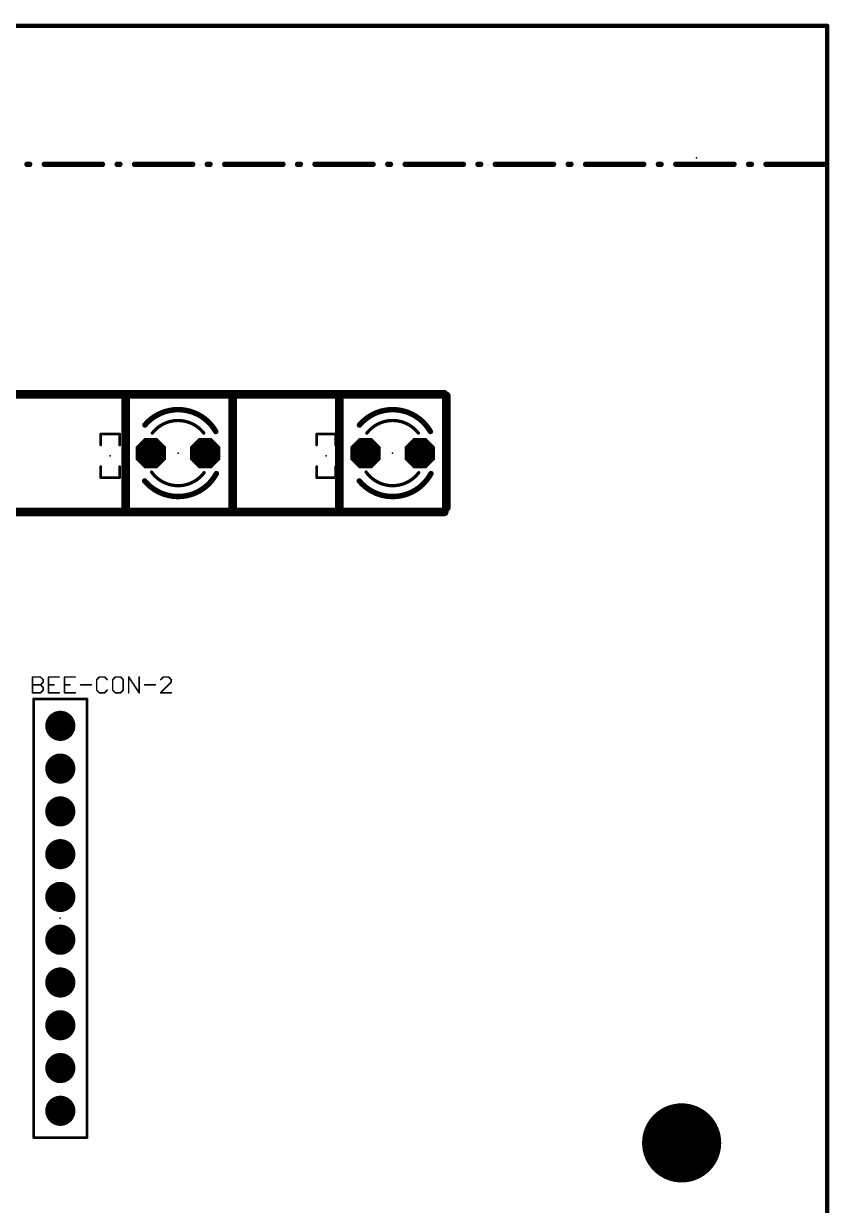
# Model space of a CAD drawing. Extents: x -36 to 36, y -94 to 86.
# Drawn here: x -2.3 to 35.4, y 31.1 to 86.3 of the extents above; entities that cross this region are included whole.
import ezdxf

# ---------------------------------------------------------------- set-up
doc = ezdxf.new("R2010")
doc.units = 0
for name, color, linetype in [('17', 82, 'CONTINUOUS'), ('20', 7, 'CONTINUOUS'), ('21', 253, 'CONTINUOUS'), ('23', 7, 'CONTINUOUS'), ('30', 253, 'CONTINUOUS')]:
    doc.layers.add(name, color=color, linetype=linetype)

# ---------------------------------------------------------------- blocks, each defined once
blk = doc.blocks.new('ROUNDP')
at = {"const_width": 0.5}
blk.add_lwpolyline([(0, -0.25, 1), (0, 0.25, 1), (0, -0.25)], format="xyb", dxfattribs=at)
blk = doc.blocks.new('OCTAGONP')
at = {"const_width": 0.5}
blk.add_lwpolyline([(-0.25, -0.1036), (-0.25, 0.1036), (-0.1036, 0.25), (0.1036, 0.25), (0.25, 0.1036), (0.25, -0.1036), (0.1036, -0.25), (-0.1036, -0.25), (-0.25, -0.1036), (-0.25, 0.1036)], dxfattribs=at)

msp = doc.modelspace()

# ---------------------------------------------------------------- linework, layer by layer
at = {"layer": '20', "const_width": 0.2032}
for points in [[(-35.306, 86.233), (35.306, 86.233)], [(35.306, 28.448), (35.306, 86.233)]]:
    msp.add_lwpolyline(points, dxfattribs=at)
at = {"layer": '20', "const_width": 0.1016}
for points in [[(35.3568, 86.233, 1), (35.2552, 86.233)], [(35.306, 86.1822, 1), (35.306, 86.2838)]]:
    msp.add_lwpolyline(points, format="xyb", dxfattribs=at)
at = {"layer": '20'}
msp.add_circle((28.5, 34), 1.8, dxfattribs=at)
at = {"layer": '21'}
for points, const_width in [([(-2.1118, 79.756), (-1.9872, 79.756)], 0.254), ([(-1.2995, 79.756), (1.4185, 79.756)], 0.254), ([(2.1062, 79.756), (2.2308, 79.756)], 0.254), ([(2.9185, 79.756), (5.6366, 79.756)], 0.254), ([(6.3243, 79.756), (6.4489, 79.756)], 0.254), ([(7.1366, 79.756), (9.8546, 79.756)], 0.254), ([(10.5423, 79.756), (10.6669, 79.756)], 0.254), ([(11.3546, 79.756), (14.0727, 79.756)], 0.254), ([(14.7604, 79.756), (14.885, 79.756)], 0.254), ([(15.5727, 79.756), (18.2908, 79.756)], 0.254), ([(18.9785, 79.756), (19.1031, 79.756)], 0.254), ([(19.7908, 79.756), (22.5088, 79.756)], 0.254), ([(23.1965, 79.756), (23.3211, 79.756)], 0.254), ([(24.0088, 79.756), (26.7269, 79.756)], 0.254), ([(27.4146, 79.756), (27.5392, 79.756)], 0.254), ([(28.2269, 79.756), (30.9449, 79.756)], 0.254), ([(31.6326, 79.756), (31.7572, 79.756)], 0.254), ([(32.4449, 79.756), (35.163, 79.756)], 0.254), ([(-17.399, 69), (17.399, 69)], 0.4064), ([(2.5, 68.921), (2.5, 63.587)], 0.4064), ([(7.5, 68.921), (7.5, 63.587)], 0.4064), ([(12.5, 68.921), (12.5, 63.587)], 0.4064), ([(17.5, 68.921), (17.5, 63.714)], 0.4064), ([(2.2225, 67.143), (1.3335, 67.143)], 0.127), ([(1.3335, 67.143), (1.3335, 66.635)], 0.127), ([(2.2225, 66.635), (2.2225, 67.143)], 0.127), ([(12.319, 67.143), (11.43, 67.143)], 0.127), ([(11.43, 67.143), (11.43, 66.635)], 0.127), ([(12.319, 66.635), (12.319, 67.143)], 0.127), ([(1.3335, 65.619), (1.3335, 65.111)], 0.127), ([(2.2225, 65.111), (2.2225, 65.619)], 0.127), ([(11.43, 65.619), (11.43, 65.111)], 0.127), ([(12.319, 65.111), (12.319, 65.619)], 0.127), ([(1.3335, 65.111), (2.2225, 65.111)], 0.127), ([(11.43, 65.111), (12.319, 65.111)], 0.127), ([(-17.399, 63.5), (17.399, 63.5)], 0.4064), ([(-1.8473, 55.0469), (-1.8473, 55.7841)], 0.0762), ([(-1.8473, 55.7841), (-1.4787, 55.7841)], 0.0762), ([(-1.4787, 55.7841), (-1.3558, 55.6613)], 0.0762), ([(-0.6074, 55.7841), (-1.0989, 55.7841)], 0.0762), ([(-1.0989, 55.7841), (-1.0989, 55.0469)], 0.0762), ([(0.141, 55.7841), (-0.3505, 55.7841)], 0.0762), ([(-0.3505, 55.7841), (-0.3505, 55.0469)], 0.0762), ([(1.2692, 55.7841), (1.1464, 55.6613)], 0.0762), ([(1.515, 55.7841), (1.2692, 55.7841)], 0.0762), ([(1.6378, 55.6613), (1.515, 55.7841)], 0.0762), ([(2.0176, 55.7841), (1.8948, 55.6613)], 0.0762), ([(2.2634, 55.7841), (2.0176, 55.7841)], 0.0762), ([(2.3863, 55.6613), (2.2634, 55.7841)], 0.0762), ([(2.6432, 55.0469), (2.6432, 55.7841)], 0.0762), ([(2.6432, 55.7841), (3.1347, 55.0469)], 0.0762), ([(3.1347, 55.0469), (3.1347, 55.7841)], 0.0762), ([(4.2629, 55.7841), (4.14, 55.6613)], 0.0762), ([(4.5086, 55.7841), (4.2629, 55.7841)], 0.0762), ([(4.6315, 55.6613), (4.5086, 55.7841)], 0.0762), ([(-1.8473, 55.4155), (-1.4787, 55.4155)], 0.0762), ([(-1.3558, 55.5384), (-1.4787, 55.4155)], 0.0762), ([(-1.4787, 55.4155), (-1.3558, 55.2926)], 0.0762), ([(-1.3558, 55.6613), (-1.3558, 55.5384)], 0.0762), ([(-1.3558, 55.2926), (-1.3558, 55.1698)], 0.0762), ([(-1.0989, 55.4155), (-0.8531, 55.4155)], 0.0762), ([(-0.3505, 55.4155), (-0.1047, 55.4155)], 0.0762), ([(0.3979, 55.4155), (0.8894, 55.4155)], 0.0762), ([(1.1464, 55.6613), (1.1464, 55.1698)], 0.0762), ([(1.8948, 55.6613), (1.8948, 55.1698)], 0.0762), ([(2.3863, 55.1698), (2.3863, 55.6613)], 0.0762), ([(3.3916, 55.4155), (3.8831, 55.4155)], 0.0762), ([(4.14, 55.0469), (4.6315, 55.5384)], 0.0762), ([(4.6315, 55.5384), (4.6315, 55.6613)], 0.0762), ([(-1.4787, 55.0469), (-1.8473, 55.0469)], 0.0762), ([(-1.8024, 54.7508), (0.6976, 54.7508)], 0.127), ([(-1.8024, 34.2508), (-1.8024, 54.7508)], 0.127), ([(-1.3558, 55.1698), (-1.4787, 55.0469)], 0.0762), ([(-1.0989, 55.0469), (-0.6074, 55.0469)], 0.0762), ([(-0.3505, 55.0469), (0.141, 55.0469)], 0.0762), ([(0.6976, 54.7508), (0.6976, 34.2508)], 0.127), ([(1.1464, 55.1698), (1.2692, 55.0469)], 0.0762), ([(1.2692, 55.0469), (1.515, 55.0469)], 0.0762), ([(1.515, 55.0469), (1.6378, 55.1698)], 0.0762), ([(1.8948, 55.1698), (2.0176, 55.0469)], 0.0762), ([(2.0176, 55.0469), (2.2634, 55.0469)], 0.0762), ([(2.2634, 55.0469), (2.3863, 55.1698)], 0.0762), ([(4.6315, 55.0469), (4.14, 55.0469)], 0.0762), ([(0.6976, 34.2508), (-1.8024, 34.2508)], 0.127)]:
    msp.add_lwpolyline(points, dxfattribs=dict(at, const_width=const_width))
for points, const_width in [([(-2.1118, 79.8195, 1), (-2.1118, 79.6925)], 0.127), ([(-1.9872, 79.6925, 1), (-1.9872, 79.8195)], 0.127), ([(-1.2995, 79.8195, 1), (-1.2995, 79.6925)], 0.127), ([(1.4185, 79.6925, 1), (1.4185, 79.8195)], 0.127), ([(2.1062, 79.8195, 1), (2.1062, 79.6925)], 0.127), ([(2.2308, 79.6925, 1), (2.2308, 79.8195)], 0.127), ([(2.9185, 79.8195, 1), (2.9185, 79.6925)], 0.127), ([(5.6366, 79.6925, 1), (5.6366, 79.8195)], 0.127), ([(6.3243, 79.8195, 1), (6.3243, 79.6925)], 0.127), ([(6.4489, 79.6925, 1), (6.4489, 79.8195)], 0.127), ([(7.1366, 79.8195, 1), (7.1366, 79.6925)], 0.127), ([(9.8546, 79.6925, 1), (9.8546, 79.8195)], 0.127), ([(10.5423, 79.8195, 1), (10.5423, 79.6925)], 0.127), ([(10.6669, 79.6925, 1), (10.6669, 79.8195)], 0.127), ([(11.3546, 79.8195, 1), (11.3546, 79.6925)], 0.127), ([(14.0727, 79.6925, 1), (14.0727, 79.8195)], 0.127), ([(14.7604, 79.8195, 1), (14.7604, 79.6925)], 0.127), ([(14.885, 79.6925, 1), (14.885, 79.8195)], 0.127), ([(15.5727, 79.8195, 1), (15.5727, 79.6925)], 0.127), ([(18.2908, 79.6925, 1), (18.2908, 79.8195)], 0.127), ([(18.9785, 79.8195, 1), (18.9785, 79.6925)], 0.127), ([(19.1031, 79.6925, 1), (19.1031, 79.8195)], 0.127), ([(19.7908, 79.8195, 1), (19.7908, 79.6925)], 0.127), ([(22.5088, 79.6925, 1), (22.5088, 79.8195)], 0.127), ([(23.1965, 79.8195, 1), (23.1965, 79.6925)], 0.127), ([(23.3211, 79.6925, 1), (23.3211, 79.8195)], 0.127), ([(24.0088, 79.8195, 1), (24.0088, 79.6925)], 0.127), ([(26.7269, 79.6925, 1), (26.7269, 79.8195)], 0.127), ([(27.4146, 79.8195, 1), (27.4146, 79.6925)], 0.127), ([(27.5392, 79.6925, 1), (27.5392, 79.8195)], 0.127), ([(28.2269, 79.8195, 1), (28.2269, 79.6925)], 0.127), ([(30.9449, 79.6925, 1), (30.9449, 79.8195)], 0.127), ([(31.6326, 79.8195, 1), (31.6326, 79.6925)], 0.127), ([(31.7572, 79.6925, 1), (31.7572, 79.8195)], 0.127), ([(32.4449, 79.8195, 1), (32.4449, 79.6925)], 0.127), ([(35.163, 79.6925, 1), (35.163, 79.8195)], 0.127), ([(2.6016, 68.921, 1), (2.3984, 68.921)], 0.2032), ([(7.6016, 68.921, 1), (7.3984, 68.921)], 0.2032), ([(12.6016, 68.921, 1), (12.3984, 68.921)], 0.2032), ([(17.6016, 68.921, 1), (17.3984, 68.921)], 0.2032), ([(17.399, 68.8984, 1), (17.399, 69.1016)], 0.2032), ([(4.953, 68.286, 0.2206), (3.4018, 67.5666)], 0.254), ([(6.7173, 67.2622, 0.2691), (4.953, 68.286)], 0.254), ([(4.953, 68.3495, 1), (4.953, 68.2225)], 0.127), ([(4.953, 68.2225, 1), (4.953, 68.3495)], 0.127), ([(14.986, 68.286, 0.2206), (13.4348, 67.5666)], 0.254), ([(16.7503, 67.2622, 0.2691), (14.986, 68.286)], 0.254), ([(14.986, 68.3495, 1), (14.986, 68.2225)], 0.127), ([(14.986, 68.2225, 1), (14.986, 68.3495)], 0.127), ([(3.3533, 67.6076, 1), (3.4503, 67.5256)], 0.127), ([(4.953, 67.778, 0.2315), (3.75, 67.1896)], 0.1524), ([(6.156, 67.1896, 0.2315), (4.953, 67.778)], 0.1524), ([(4.953, 67.8161, 1), (4.953, 67.7399)], 0.0762), ([(4.953, 67.7399, 1), (4.953, 67.8161)], 0.0762), ([(13.3863, 67.6076, 1), (13.4833, 67.5256)], 0.127), ([(14.986, 67.778, 0.2315), (13.783, 67.1896)], 0.1524), ([(16.189, 67.1896, 0.2315), (14.986, 67.778)], 0.1524), ([(14.986, 67.8161, 1), (14.986, 67.7399)], 0.0762), ([(14.986, 67.7399, 1), (14.986, 67.8161)], 0.0762), ([(1.3335, 67.1748, 1), (1.3335, 67.1112)], 0.0635), ([(1.3653, 67.143, 1), (1.3018, 67.143)], 0.0635), ([(2.2543, 67.143, 1), (2.1907, 67.143)], 0.0635), ([(2.2225, 67.1112, 1), (2.2225, 67.1748)], 0.0635), ([(3.7199, 67.213, 1), (3.7801, 67.1662)], 0.0762), ([(6.1259, 67.1662, 1), (6.1861, 67.213)], 0.0762), ([(6.6622, 67.2307, 1), (6.7724, 67.2937)], 0.127), ([(11.43, 67.1748, 1), (11.43, 67.1112)], 0.0635), ([(11.4618, 67.143, 1), (11.3982, 67.143)], 0.0635), ([(12.3508, 67.143, 1), (12.2873, 67.143)], 0.0635), ([(12.319, 67.1112, 1), (12.319, 67.1748)], 0.0635), ([(13.7529, 67.213, 1), (13.8131, 67.1662)], 0.0762), ([(16.1589, 67.1662, 1), (16.2191, 67.213)], 0.0762), ([(16.6952, 67.2307, 1), (16.8054, 67.2937)], 0.127), ([(1.3018, 66.635, 1), (1.3653, 66.635)], 0.0635), ([(2.1907, 66.635, 1), (2.2543, 66.635)], 0.0635), ([(11.3982, 66.635, 1), (11.4618, 66.635)], 0.0635), ([(12.2873, 66.635, 1), (12.3508, 66.635)], 0.0635), ([(1.3653, 65.619, 1), (1.3018, 65.619)], 0.0635), ([(2.2543, 65.619, 1), (2.1907, 65.619)], 0.0635), ([(3.7129, 65.3682, 0.2422), (4.953, 64.73)], 0.1524), ([(3.7439, 65.3903, 1), (3.6819, 65.3461)], 0.0762), ([(4.953, 64.222, 0.277), (6.7459, 65.2978)], 0.254), ([(4.953, 64.73, 0.2361), (6.1722, 65.3396)], 0.1524), ([(6.2027, 65.3167, 1), (6.1417, 65.3625)], 0.0762), ([(6.8019, 65.2679, 1), (6.6899, 65.3277)], 0.127), ([(11.4618, 65.619, 1), (11.3982, 65.619)], 0.0635), ([(12.3508, 65.619, 1), (12.2873, 65.619)], 0.0635), ([(13.7459, 65.3682, 0.2422), (14.986, 64.73)], 0.1524), ([(13.7769, 65.3903, 1), (13.7149, 65.3461)], 0.0762), ([(14.986, 64.222, 0.277), (16.7789, 65.2978)], 0.254), ([(14.986, 64.73, 0.2361), (16.2052, 65.3396)], 0.1524), ([(16.2357, 65.3167, 1), (16.1747, 65.3625)], 0.0762), ([(16.8349, 65.2679, 1), (16.7229, 65.3277)], 0.127), ([(1.3335, 65.1428, 1), (1.3335, 65.0793)], 0.0635), ([(1.3018, 65.111, 1), (1.3653, 65.111)], 0.0635), ([(2.1907, 65.111, 1), (2.2543, 65.111)], 0.0635), ([(2.2225, 65.0793, 1), (2.2225, 65.1428)], 0.0635), ([(3.392, 64.9531, 0.2226), (4.953, 64.222)], 0.254), ([(3.4408, 64.9938, 1), (3.3432, 64.9124)], 0.127), ([(4.953, 64.7681, 1), (4.953, 64.6919)], 0.0762), ([(4.953, 64.6919, 1), (4.953, 64.7681)], 0.0762), ([(11.3982, 65.111, 1), (11.4618, 65.111)], 0.0635), ([(11.43, 65.1428, 1), (11.43, 65.0793)], 0.0635), ([(12.2873, 65.111, 1), (12.3508, 65.111)], 0.0635), ([(12.319, 65.0793, 1), (12.319, 65.1428)], 0.0635), ([(13.425, 64.9531, 0.2226), (14.986, 64.222)], 0.254), ([(13.4738, 64.9938, 1), (13.3762, 64.9124)], 0.127), ([(14.986, 64.7681, 1), (14.986, 64.6919)], 0.0762), ([(14.986, 64.6919, 1), (14.986, 64.7681)], 0.0762), ([(4.953, 64.2855, 1), (4.953, 64.1585)], 0.127), ([(4.953, 64.1585, 1), (4.953, 64.2855)], 0.127), ([(14.986, 64.2855, 1), (14.986, 64.1585)], 0.127), ([(14.986, 64.1585, 1), (14.986, 64.2855)], 0.127), ([(2.3984, 63.587, 1), (2.6016, 63.587)], 0.2032), ([(7.3984, 63.587, 1), (7.6016, 63.587)], 0.2032), ([(12.3984, 63.587, 1), (12.6016, 63.587)], 0.2032), ([(17.3984, 63.714, 1), (17.6016, 63.714)], 0.2032), ([(17.399, 63.3984, 1), (17.399, 63.6016)], 0.2032), ([(-1.8283, 55.7841, 1), (-1.8664, 55.7841)], 0.0381), ([(-1.8473, 55.8032, 1), (-1.8473, 55.7651)], 0.0381), ([(-1.4652, 55.7976, 1), (-1.4922, 55.7707)], 0.0381), ([(-1.4787, 55.7651, 1), (-1.4787, 55.8032)], 0.0381), ([(-1.0989, 55.8032, 1), (-1.0989, 55.7651)], 0.0381), ([(-1.0798, 55.7841, 1), (-1.1179, 55.7841)], 0.0381), ([(-0.6074, 55.7651, 1), (-0.6074, 55.8032)], 0.0381), ([(-0.3505, 55.8032, 1), (-0.3505, 55.7651)], 0.0381), ([(-0.3314, 55.7841, 1), (-0.3695, 55.7841)], 0.0381), ([(0.141, 55.7651, 1), (0.141, 55.8032)], 0.0381), ([(1.2692, 55.8032, 1), (1.2692, 55.7651)], 0.0381), ([(1.2827, 55.7707, 1), (1.2558, 55.7976)], 0.0381), ([(1.5284, 55.7976, 1), (1.5015, 55.7707)], 0.0381), ([(1.515, 55.7651, 1), (1.515, 55.8032)], 0.0381), ([(2.0176, 55.8032, 1), (2.0176, 55.7651)], 0.0381), ([(2.0311, 55.7707, 1), (2.0042, 55.7976)], 0.0381), ([(2.2769, 55.7976, 1), (2.2499, 55.7707)], 0.0381), ([(2.2634, 55.7651, 1), (2.2634, 55.8032)], 0.0381), ([(2.6622, 55.7841, 1), (2.6241, 55.7841)], 0.0381), ([(2.659, 55.7947, 1), (2.6273, 55.7736)], 0.0381), ([(3.1537, 55.7841, 1), (3.1156, 55.7841)], 0.0381), ([(4.2629, 55.8032, 1), (4.2629, 55.7651)], 0.0381), ([(4.2764, 55.7707, 1), (4.2494, 55.7976)], 0.0381), ([(4.5221, 55.7976, 1), (4.4952, 55.7707)], 0.0381), ([(4.5086, 55.7651, 1), (4.5086, 55.8032)], 0.0381), ([(-1.8473, 55.4346, 1), (-1.8473, 55.3965)], 0.0381), ([(-1.4652, 55.429, 1), (-1.4922, 55.402)], 0.0381), ([(-1.4922, 55.429, 1), (-1.4652, 55.402)], 0.0381), ([(-1.4787, 55.3965, 1), (-1.4787, 55.4346)], 0.0381), ([(-1.3368, 55.6613, 1), (-1.3749, 55.6613)], 0.0381), ([(-1.3749, 55.5384, 1), (-1.3368, 55.5384)], 0.0381), ([(-1.3368, 55.2926, 1), (-1.3749, 55.2926)], 0.0381), ([(-1.3693, 55.6478, 1), (-1.3423, 55.6747)], 0.0381), ([(-1.3423, 55.5249, 1), (-1.3693, 55.5519)], 0.0381), ([(-1.3693, 55.2792, 1), (-1.3423, 55.3061)], 0.0381), ([(-1.0989, 55.4346, 1), (-1.0989, 55.3965)], 0.0381), ([(-0.8531, 55.3965, 1), (-0.8531, 55.4346)], 0.0381), ([(-0.3505, 55.4346, 1), (-0.3505, 55.3965)], 0.0381), ([(-0.1047, 55.3965, 1), (-0.1047, 55.4346)], 0.0381), ([(0.3979, 55.4346, 1), (0.3979, 55.3965)], 0.0381), ([(0.8894, 55.3965, 1), (0.8894, 55.4346)], 0.0381), ([(1.1654, 55.6613, 1), (1.1273, 55.6613)], 0.0381), ([(1.1329, 55.6747, 1), (1.1598, 55.6478)], 0.0381), ([(1.6244, 55.6478, 1), (1.6513, 55.6747)], 0.0381), ([(1.9138, 55.6613, 1), (1.8757, 55.6613)], 0.0381), ([(1.8813, 55.6747, 1), (1.9082, 55.6478)], 0.0381), ([(2.4053, 55.6613, 1), (2.3672, 55.6613)], 0.0381), ([(2.3728, 55.6478, 1), (2.3997, 55.6747)], 0.0381), ([(3.3916, 55.4346, 1), (3.3916, 55.3965)], 0.0381), ([(3.8831, 55.3965, 1), (3.8831, 55.4346)], 0.0381), ([(4.1266, 55.6747, 1), (4.1535, 55.6478)], 0.0381), ([(4.6506, 55.6613, 1), (4.6125, 55.6613)], 0.0381), ([(4.6125, 55.5384, 1), (4.6506, 55.5384)], 0.0381), ([(4.618, 55.6478, 1), (4.645, 55.6747)], 0.0381), ([(4.645, 55.5249, 1), (4.618, 55.5519)], 0.0381), ([(-1.8664, 55.0469, 1), (-1.8283, 55.0469)], 0.0381), ([(-1.8473, 55.066, 1), (-1.8473, 55.0279)], 0.0381), ([(-1.8024, 54.7826, 1), (-1.8024, 54.7191)], 0.0635), ([(-1.7707, 54.7508, 1), (-1.8341, 54.7508)], 0.0635), ([(-1.4922, 55.0604, 1), (-1.4652, 55.0334)], 0.0381), ([(-1.4787, 55.0279, 1), (-1.4787, 55.066)], 0.0381), ([(-1.3749, 55.1698, 1), (-1.3368, 55.1698)], 0.0381), ([(-1.3423, 55.1563, 1), (-1.3693, 55.1832)], 0.0381), ([(-1.0989, 55.066, 1), (-1.0989, 55.0279)], 0.0381), ([(-1.1179, 55.0469, 1), (-1.0798, 55.0469)], 0.0381), ([(-0.6074, 55.0279, 1), (-0.6074, 55.066)], 0.0381), ([(-0.3505, 55.066, 1), (-0.3505, 55.0279)], 0.0381), ([(-0.3695, 55.0469, 1), (-0.3314, 55.0469)], 0.0381), ([(0.141, 55.0279, 1), (0.141, 55.066)], 0.0381), ([(0.7293, 54.7508, 1), (0.6659, 54.7508)], 0.0635), ([(0.6976, 54.7191, 1), (0.6976, 54.7826)], 0.0635), ([(1.1273, 55.1698, 1), (1.1654, 55.1698)], 0.0381), ([(1.1598, 55.1832, 1), (1.1329, 55.1563)], 0.0381), ([(1.2692, 55.066, 1), (1.2692, 55.0279)], 0.0381), ([(1.2558, 55.0334, 1), (1.2827, 55.0604)], 0.0381), ([(1.5015, 55.0604, 1), (1.5284, 55.0334)], 0.0381), ([(1.515, 55.0279, 1), (1.515, 55.066)], 0.0381), ([(1.6513, 55.1563, 1), (1.6244, 55.1832)], 0.0381), ([(1.8757, 55.1698, 1), (1.9138, 55.1698)], 0.0381), ([(1.9082, 55.1832, 1), (1.8813, 55.1563)], 0.0381), ([(2.0176, 55.066, 1), (2.0176, 55.0279)], 0.0381), ([(2.0042, 55.0334, 1), (2.0311, 55.0604)], 0.0381), ([(2.2499, 55.0604, 1), (2.2769, 55.0334)], 0.0381), ([(2.2634, 55.0279, 1), (2.2634, 55.066)], 0.0381), ([(2.3672, 55.1698, 1), (2.4053, 55.1698)], 0.0381), ([(2.3997, 55.1563, 1), (2.3728, 55.1832)], 0.0381), ([(2.6241, 55.0469, 1), (2.6622, 55.0469)], 0.0381), ([(3.1156, 55.0469, 1), (3.1537, 55.0469)], 0.0381), ([(3.1188, 55.0363, 1), (3.1505, 55.0575)], 0.0381), ([(4.14, 55.066, 1), (4.14, 55.0279)], 0.0381), ([(4.1266, 55.0604, 1), (4.1535, 55.0334)], 0.0381), ([(4.6315, 55.0279, 1), (4.6315, 55.066)], 0.0381), ([(-1.8024, 34.2826, 1), (-1.8024, 34.219)], 0.0635), ([(-1.8341, 34.2508, 1), (-1.7707, 34.2508)], 0.0635), ([(0.6659, 34.2508, 1), (0.7293, 34.2508)], 0.0635), ([(0.6976, 34.219, 1), (0.6976, 34.2826)], 0.0635)]:
    msp.add_lwpolyline(points, format="xyb", dxfattribs=dict(at, const_width=const_width))
at = {"layer": '23'}
for p in [(29.202, 80.066), (1.778, 66.127), (4.953, 66.254), (11.8745, 66.127), (14.986, 66.254), (-0.5524, 44.5008)]:
    msp.add_point(p, dxfattribs=at)
at = {"layer": '30', "const_width": 1.8508}
msp.add_lwpolyline([(28.5, 33.0746, 1), (28.5, 34.9254, 1), (28.5, 33.0746)], format="xyb", dxfattribs=at)

# ---------------------------------------------------------------- block references
at = {"layer": '17', "xscale": 1.3208, "yscale": 1.3208, "rotation": 180}
for p in [(3.683, 66.254), (3.683, 66.254), (6.223, 66.254), (6.223, 66.254), (13.716, 66.254), (13.716, 66.254), (16.256, 66.254), (16.256, 66.254)]:
    msp.add_blockref('OCTAGONP', p, dxfattribs=at)
at = {"layer": '17', "xscale": 1.308, "yscale": 1.308}
for p in [(-0.5524, 53.5008), (-0.5524, 53.5008), (-0.5524, 51.5008), (-0.5524, 51.5008), (-0.5524, 49.5008), (-0.5524, 49.5008), (-0.5524, 47.5008), (-0.5524, 47.5008), (-0.5524, 45.5008), (-0.5524, 45.5008), (-0.5524, 43.5008), (-0.5524, 43.5008), (-0.5524, 41.5008), (-0.5524, 41.5008), (-0.5524, 39.5008), (-0.5524, 39.5008), (-0.5524, 37.5008), (-0.5524, 37.5008), (-0.5524, 35.5008), (-0.5524, 35.5008)]:
    msp.add_blockref('ROUNDP', p, dxfattribs=at)
at = {"layer": '30', "xscale": 1.4224, "yscale": 1.4224, "rotation": 180}
for p in [(3.683, 66.254), (6.223, 66.254), (13.716, 66.254), (16.256, 66.254)]:
    msp.add_blockref('OCTAGONP', p, dxfattribs=at)
at = {"layer": '30', "xscale": 1.4096, "yscale": 1.4096}
for p in [(-0.5524, 53.5008), (-0.5524, 51.5008), (-0.5524, 49.5008), (-0.5524, 47.5008), (-0.5524, 45.5008), (-0.5524, 43.5008), (-0.5524, 41.5008), (-0.5524, 39.5008), (-0.5524, 37.5008), (-0.5524, 35.5008)]:
    msp.add_blockref('ROUNDP', p, dxfattribs=at)

doc.saveas('drawing.dxf')
